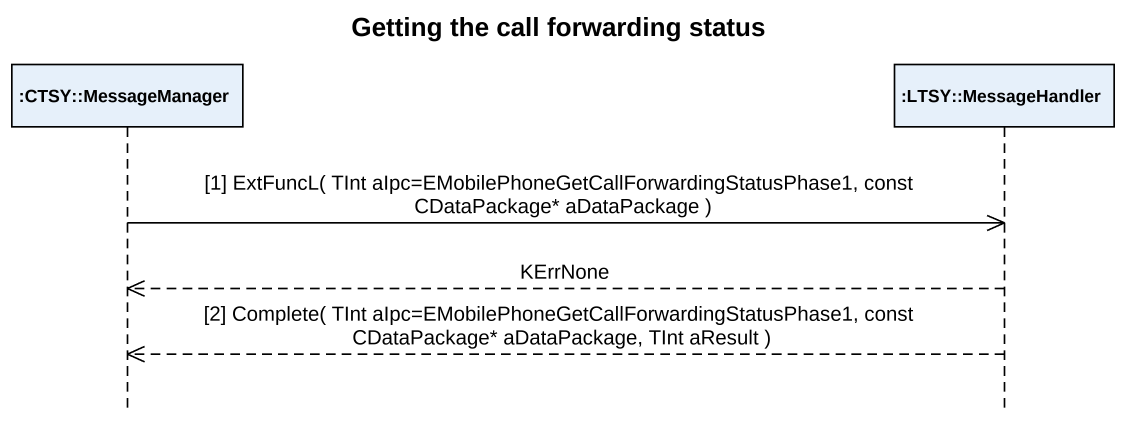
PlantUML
@startuml
title Getting the call forwarding status
hide footbox
participant ":CTSY::MessageManager" as CTSY_MessageManager
participant ":LTSY::MessageHandler" as LTSY_MessageHandler

CTSY_MessageManager ->> LTSY_MessageHandler : [1] ExtFuncL( TInt aIpc=EMobilePhoneGetCallForwardingStatusPhase1, const CDataPackage* aDataPackage )
LTSY_MessageHandler -->> CTSY_MessageManager : KErrNone
LTSY_MessageHandler -->> CTSY_MessageManager : [2] Complete( TInt aIpc=EMobilePhoneGetCallForwardingStatusPhase1, const CDataPackage* aDataPackage, TInt aResult )
@enduml
